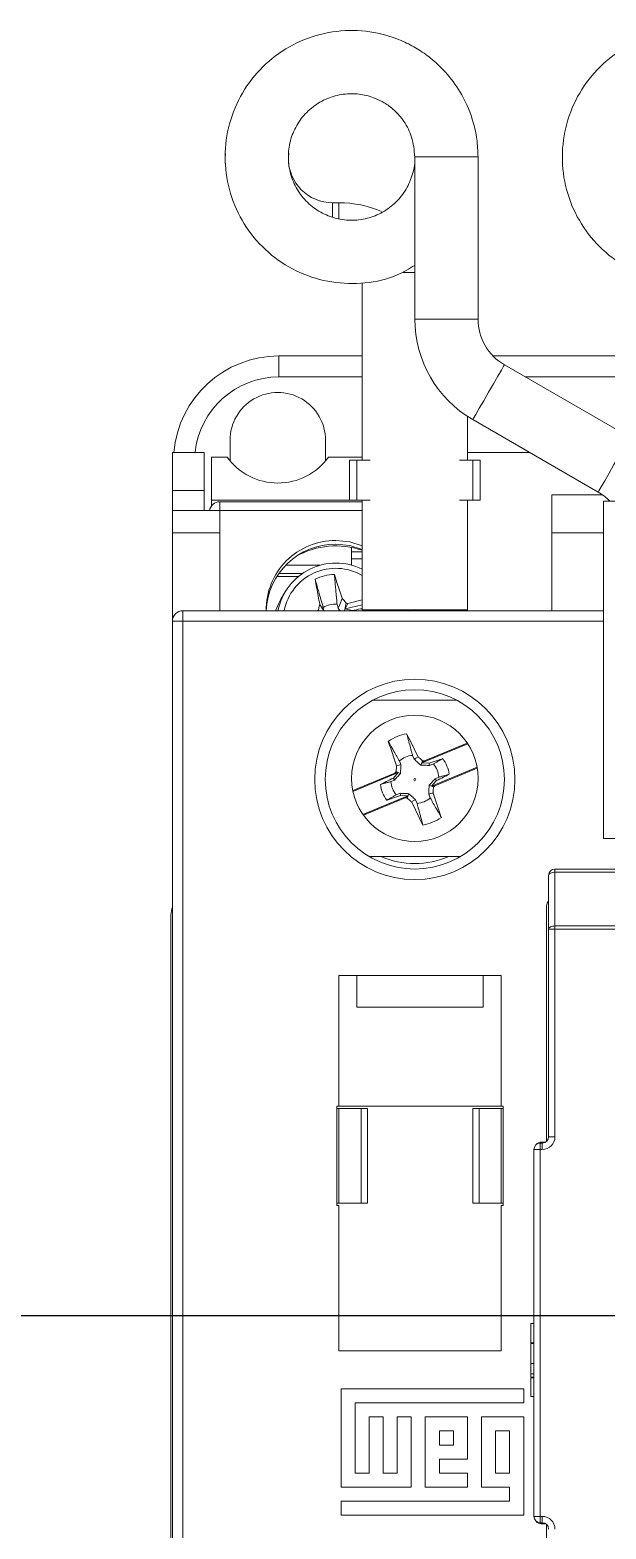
# Model space of a CAD drawing. Header units: millimetres. Extents: x 1004 to 59588, y 686 to 38112.
# Drawn here: x 44430.6 to 44457.9, y 36861.7 to 36932.7 of the extents above; entities that cross this region are included whole.
import ezdxf

# ---------------------------------------------------------------- set-up
doc = ezdxf.new("R2010")
doc.units = ezdxf.units.MM

msp = doc.modelspace()

# ---------------------------------------------------------------- linework, layer by layer
at = {"color": 7, "linetype": 'Continuous', "lineweight": 15}
for p, q in [((44439.877, 36926.876), (44439.864, 36926.723)), ((44439.864, 36926.723), (44439.864, 36926.653)), ((44439.864, 36926.653), (44439.87, 36926.421)), ((44442.864, 36926.723), (44442.887, 36926.891)), ((44448.864, 36926.723), (44448.864, 36919.033)), ((44451.864, 36926.723), (44448.864, 36926.723)), ((44451.864, 36919.033), (44451.864, 36926.723)), ((44455.877, 36926.876), (44455.864, 36926.723)), ((44455.864, 36926.723), (44455.864, 36926.653)), ((44455.864, 36926.653), (44455.87, 36926.421)), ((44445.264, 36924.553), (44444.964, 36924.553)), ((44444.964, 36923.888), (44444.964, 36924.553)), ((44445.264, 36923.799), (44445.264, 36924.553)), ((44448.305, 36921.253), (44448.864, 36921.253)), ((44446.364, 36920.761), (44446.364, 36912.353)), ((44451.864, 36919.033), (44448.864, 36919.033)), ((44442.418, 36917.289), (44442.418, 36916.293)), ((44442.418, 36917.289), (44446.364, 36917.289)), ((44452.573, 36917.289), (44462.364, 36917.289)), ((44459.064, 36913.433), (44453.114, 36916.868)), ((44446.364, 36916.293), (44442.418, 36916.293)), ((44462.364, 36916.293), (44454.11, 36916.293)), ((44451.364, 36912.353), (44451.364, 36914.423)), ((44451.614, 36914.27), (44457.564, 36910.834)), ((44440.099, 36912.309), (44440.099, 36913.289)), ((44444.63, 36913.289), (44444.63, 36912.309)), ((44437.364, 36912.707), (44438.864, 36912.707)), ((44437.364, 36910.907), (44437.364, 36912.707)), ((44438.864, 36910.907), (44438.864, 36912.707)), ((44439.957, 36912.489), (44439.214, 36912.489)), ((44439.214, 36910.447), (44439.214, 36912.489)), ((44446.364, 36912.489), (44444.772, 36912.489)), ((44446.114, 36912.353), (44445.76, 36912.353)), ((44445.76, 36910.453), (44445.76, 36912.353)), ((44446.751, 36912.353), (44446.114, 36912.353)), ((44446.114, 36912.353), (44446.114, 36910.453)), ((44451.614, 36912.353), (44450.977, 36912.353)), ((44451.364, 36912.707), (44454.32, 36912.707)), ((44451.364, 36912.353), (44451.364, 36912.707)), ((44451.968, 36912.353), (44451.614, 36912.353)), ((44451.614, 36910.453), (44451.614, 36912.353)), ((44451.968, 36910.453), (44451.968, 36912.353)), ((44438.864, 36910.907), (44437.364, 36910.907)), ((44437.364, 36910.907), (44437.364, 36909.957)), ((44438.864, 36910.907), (44438.864, 36909.957)), ((44439.214, 36910.447), (44446.364, 36910.447)), ((44439.214, 36910.193), (44439.214, 36910.447)), ((44439.214, 36910.193), (44439.229, 36910.193)), ((44439.214, 36910.174), (44439.214, 36910.193)), ((44446.364, 36910.374), (44439.614, 36910.374)), ((44439.614, 36910.374), (44439.614, 36909.961)), ((44446.114, 36910.453), (44445.76, 36910.453)), ((44446.114, 36910.453), (44446.751, 36910.453)), ((44446.364, 36910.453), (44446.364, 36905.253)), ((44450.977, 36910.453), (44451.614, 36910.453)), ((44451.364, 36905.253), (44451.364, 36910.453)), ((44451.364, 36905.207), (44451.364, 36910.453)), ((44451.614, 36910.453), (44451.968, 36910.453)), ((44455.364, 36910.707), (44455.364, 36908.907)), ((44455.364, 36910.707), (44457.762, 36910.707)), ((44457.814, 36910.397), (44457.814, 36894.397)), ((44462.814, 36910.397), (44457.814, 36910.397)), ((44439.614, 36909.957), (44437.364, 36909.957)), ((44437.364, 36908.907), (44437.364, 36909.957)), ((44439.614, 36909.961), (44439.614, 36909.957)), ((44446.364, 36909.961), (44439.614, 36909.961)), ((44439.614, 36908.907), (44439.614, 36909.957)), ((44439.614, 36908.907), (44437.364, 36908.907)), ((44437.364, 36904.707), (44437.364, 36908.907)), ((44439.614, 36905.207), (44439.614, 36908.907)), ((44455.364, 36908.907), (44455.364, 36905.207)), ((44457.814, 36908.907), (44455.364, 36908.907)), ((44445.864, 36908.207), (44445.864, 36907.359)), ((44446.364, 36908.003), (44445.864, 36908.003)), ((44442.732, 36907.359), (44444.364, 36907.359)), ((44445.864, 36907.663), (44446.364, 36907.663)), ((44442.312, 36906.826), (44443.332, 36906.826)), ((44442.405, 36906.965), (44443.517, 36906.965)), ((44442.694, 36906.077), (44442.51, 36905.759)), ((44437.864, 36905.207), (44457.814, 36905.207)), ((44437.864, 36905.207), (44437.864, 36904.707)), ((44444.245, 36905.207), (44444.292, 36905.247)), ((44444.307, 36905.207), (44444.292, 36905.247)), ((44444.519, 36905.359), (44444.552, 36905.207)), ((44445.227, 36905.321), (44445.176, 36905.521)), ((44445.536, 36905.207), (44445.606, 36905.572)), ((44445.692, 36905.553), (44445.559, 36905.291)), ((44446.364, 36905.49), (44445.559, 36905.291)), ((44445.893, 36905.218), (44445.559, 36905.291)), ((44445.606, 36905.572), (44445.692, 36905.553)), ((44446.364, 36905.72), (44445.692, 36905.553)), ((44445.893, 36905.207), (44445.893, 36905.218)), ((44446.364, 36905.253), (44451.364, 36905.253)), ((44446.455, 36905.253), (44446.394, 36905.207)), ((44447.267, 36905.207), (44447.286, 36905.253)), ((44447.515, 36905.207), (44447.547, 36905.253)), ((44448.864, 36905.262), (44448.743, 36905.217)), ((44449.012, 36905.207), (44448.864, 36905.262)), ((44448.864, 36905.262), (44448.864, 36905.207)), ((44450.442, 36905.253), (44450.462, 36905.207)), ((44450.614, 36905.207), (44450.614, 36905.253)), ((44451.114, 36905.207), (44451.114, 36905.253)), ((44437.364, 36838.707), (44437.364, 36904.707)), ((44437.364, 36904.707), (44437.864, 36904.707)), ((44437.864, 36904.707), (44437.864, 36838.707)), ((44457.814, 36904.707), (44437.864, 36904.707)), ((44450.864, 36900.957), (44446.864, 36900.957)), ((44451.376, 36898.898), (44449.197, 36897.995)), ((44451.354, 36898.931), (44449.318, 36898.087)), ((44448.132, 36898.088), (44448.203, 36897.908)), ((44448.835, 36898.17), (44448.758, 36898.348)), ((44449.318, 36898.087), (44449.197, 36897.995)), ((44449.23, 36898.093), (44449.318, 36898.087)), ((44447.921, 36897.508), (44445.921, 36896.678)), ((44448.072, 36897.528), (44445.929, 36896.64)), ((44448.072, 36897.528), (44447.848, 36897.27)), ((44447.921, 36897.508), (44447.979, 36897.574)), ((44448.072, 36897.528), (44447.921, 36897.508)), ((44449.538, 36897.971), (44449.197, 36897.995)), ((44449.745, 36897.939), (44449.565, 36897.868)), ((44449.657, 36896.887), (44451.818, 36897.783)), ((44449.807, 36896.907), (44451.825, 36897.744)), ((44449.827, 36897.236), (44450.004, 36897.314)), ((44447.901, 36897.178), (44447.724, 36897.101)), ((44449.657, 36896.887), (44449.881, 36897.145)), ((44449.657, 36896.887), (44449.807, 36896.907)), ((44449.807, 36896.907), (44449.749, 36896.841)), ((44446.406, 36895.538), (44448.531, 36896.42)), ((44446.428, 36895.506), (44448.41, 36896.328)), ((44447.984, 36896.476), (44448.163, 36896.546)), ((44448.191, 36896.444), (44448.531, 36896.42)), ((44448.41, 36896.328), (44448.531, 36896.42)), ((44448.498, 36896.322), (44448.41, 36896.328)), ((44448.893, 36896.244), (44448.97, 36896.067)), ((44449.596, 36896.327), (44449.525, 36896.507)), ((44462.814, 36894.397), (44457.814, 36894.397)), ((44446.687, 36893.557), (44451.041, 36893.557)), ((44455.214, 36890.106), (44455.214, 36892.657)), ((44455.514, 36892.807), (44455.514, 36892.957)), ((44455.514, 36892.957), (44484.714, 36892.957)), ((44455.514, 36892.807), (44455.514, 36890.256)), ((44484.714, 36892.807), (44455.514, 36892.807)), ((44455.114, 36891.207), (44455.114, 36880.034)), ((44437.296, 36890.789), (44437.296, 36852.789)), ((44455.514, 36890.106), (44455.514, 36890.256)), ((44455.514, 36890.256), (44484.714, 36890.256)), ((44455.514, 36890.106), (44455.214, 36890.106)), ((44455.214, 36880.257), (44455.214, 36890.106)), ((44455.514, 36890.106), (44455.514, 36880.257)), ((44484.714, 36890.106), (44455.514, 36890.106)), ((44452.964, 36887.907), (44445.264, 36887.907)), ((44445.264, 36887.907), (44445.264, 36881.707)), ((44446.114, 36886.407), (44446.114, 36887.907)), ((44452.114, 36887.907), (44452.114, 36886.407)), ((44452.964, 36881.707), (44452.964, 36887.907)), ((44452.114, 36886.407), (44446.114, 36886.407)), ((44445.164, 36881.707), (44445.264, 36881.707)), ((44445.164, 36881.707), (44445.164, 36877.007)), ((44445.264, 36881.707), (44452.964, 36881.707)), ((44452.964, 36881.707), (44453.064, 36881.707)), ((44453.064, 36881.707), (44453.064, 36877.007)), ((44445.265, 36881.607), (44445.164, 36881.607)), ((44445.265, 36881.607), (44445.265, 36877.107)), ((44446.314, 36881.607), (44445.265, 36881.607)), ((44446.314, 36881.607), (44446.314, 36877.107)), ((44446.614, 36881.607), (44446.314, 36881.607)), ((44446.614, 36881.607), (44446.614, 36877.107)), ((44451.614, 36877.107), (44451.614, 36881.607)), ((44451.914, 36881.607), (44451.614, 36881.607)), ((44451.914, 36877.107), (44451.914, 36881.607)), ((44452.964, 36881.607), (44451.914, 36881.607)), ((44453.064, 36881.607), (44452.964, 36881.607)), ((44452.964, 36881.607), (44452.964, 36877.107)), ((44455.514, 36880.257), (44455.214, 36880.257)), ((44454.514, 36862.257), (44454.514, 36879.657)), ((44454.814, 36879.657), (44454.514, 36879.657)), ((44454.814, 36879.657), (44454.814, 36879.957)), ((44454.814, 36879.957), (44454.914, 36879.957)), ((44454.814, 36879.657), (44454.814, 36862.257)), ((44454.914, 36879.657), (44454.814, 36879.657)), ((44454.864, 36880.007), (44455.08, 36880.007)), ((44454.864, 36880.007), (44454.864, 36879.957)), ((44454.914, 36879.657), (44454.914, 36879.957)), ((44445.164, 36877.107), (44445.265, 36877.107)), ((44445.164, 36877.007), (44445.264, 36877.007)), ((44445.264, 36877.007), (44445.264, 36870.107)), ((44445.265, 36877.107), (44446.314, 36877.107)), ((44446.314, 36877.107), (44446.614, 36877.107)), ((44451.614, 36877.107), (44451.914, 36877.107)), ((44451.914, 36877.107), (44452.964, 36877.107)), ((44452.964, 36877.107), (44453.064, 36877.107)), ((44452.964, 36870.107), (44452.964, 36877.007)), ((44452.964, 36877.007), (44453.064, 36877.007)), ((44454.364, 36871.406), (44454.514, 36871.406)), ((44454.364, 36870.483), (44454.364, 36871.406)), ((44454.364, 36870.483), (44454.514, 36870.483)), ((44454.364, 36870.457), (44454.364, 36870.483)), ((44454.364, 36870.457), (44454.514, 36870.457)), ((44454.364, 36869.509), (44454.364, 36870.457)), ((44445.264, 36870.107), (44452.964, 36870.107)), ((44454.364, 36869.509), (44454.514, 36869.509)), ((44454.364, 36869.02), (44454.514, 36869.02)), ((44454.031, 36868.307), (44445.364, 36868.307)), ((44445.364, 36868.307), (44445.364, 36863.641)), ((44454.031, 36867.641), (44454.031, 36868.307)), ((44454.364, 36868.866), (44454.514, 36868.866)), ((44454.364, 36868.821), (44454.514, 36868.821)), ((44446.028, 36867.641), (44454.031, 36867.641)), ((44446.028, 36864.307), (44446.028, 36867.641)), ((44454.364, 36867.948), (44454.514, 36867.948)), ((44446.694, 36866.974), (44446.694, 36864.307)), ((44447.361, 36866.974), (44446.694, 36866.974)), ((44447.361, 36864.307), (44447.361, 36866.974)), ((44448.028, 36866.974), (44448.028, 36864.307)), ((44448.694, 36866.974), (44448.028, 36866.974)), ((44448.694, 36863.641), (44448.694, 36866.974)), ((44449.361, 36866.974), (44449.361, 36863.641)), ((44451.361, 36866.974), (44449.361, 36866.974)), ((44451.361, 36864.974), (44451.361, 36866.974)), ((44454.031, 36866.974), (44452.031, 36866.974)), ((44452.031, 36866.974), (44452.031, 36863.641)), ((44454.031, 36862.307), (44454.031, 36866.974)), ((44450.694, 36866.307), (44450.028, 36866.307)), ((44450.028, 36866.307), (44450.028, 36865.641)), ((44450.694, 36865.641), (44450.694, 36866.307)), ((44453.364, 36866.307), (44452.698, 36866.307)), ((44452.698, 36866.307), (44452.698, 36864.307)), ((44453.364, 36864.307), (44453.364, 36866.307)), ((44450.028, 36865.641), (44450.694, 36865.641)), ((44450.028, 36864.974), (44451.361, 36864.974)), ((44450.028, 36864.307), (44450.028, 36864.974)), ((44446.694, 36864.307), (44446.028, 36864.307)), ((44448.028, 36864.307), (44447.361, 36864.307)), ((44451.361, 36864.307), (44450.028, 36864.307)), ((44451.361, 36863.641), (44451.361, 36864.307)), ((44452.698, 36864.307), (44453.364, 36864.307)), ((44445.364, 36863.641), (44448.694, 36863.641)), ((44449.361, 36863.641), (44451.361, 36863.641)), ((44452.031, 36863.641), (44453.364, 36863.641)), ((44453.364, 36863.641), (44453.364, 36862.974)), ((44445.364, 36862.974), (44445.364, 36862.307)), ((44453.364, 36862.974), (44445.364, 36862.974)), ((44445.364, 36862.307), (44454.031, 36862.307)), ((44454.814, 36862.257), (44454.514, 36862.257)), ((44454.814, 36861.957), (44454.814, 36862.257)), ((44454.814, 36862.257), (44454.914, 36862.257)), ((44454.914, 36861.957), (44454.814, 36861.957)), ((44454.864, 36861.957), (44454.864, 36861.907)), ((44455.08, 36861.907), (44454.864, 36861.907)), ((44454.914, 36862.257), (44454.914, 36861.957)), ((44455.114, 36850.707), (44455.114, 36861.881))]:
    msp.add_line(p, q, dxfattribs=at)
msp.add_line((44092.042, 36871.789), (44748.186, 36871.789))
at = {"color": 7, "linetype": 'Continuous', "lineweight": 15, "flags": 128}
for points in [[(44453.114, 36916.868), (44453.078, 36916.804), (44452.971, 36916.62), (44452.805, 36916.332), (44452.596, 36915.97), (44452.364, 36915.569), (44452.132, 36915.167), (44451.923, 36914.805), (44451.757, 36914.518), (44451.651, 36914.333), (44451.614, 36914.27), (44451.614, 36914.27)], [(44459.064, 36913.433), (44459.028, 36913.369), (44458.921, 36913.184), (44458.755, 36912.897), (44458.546, 36912.535), (44458.314, 36912.134), (44458.082, 36911.732), (44457.873, 36911.37), (44457.707, 36911.083), (44457.601, 36910.898), (44457.564, 36910.834)], [(44439.614, 36909.961), (44439.517, 36909.96), (44439.469, 36909.957)], [(44445.114, 36908.533), (44445.779, 36908.467), (44446.364, 36908.291)], [(44446.364, 36908.117), (44445.779, 36908.293), (44445.114, 36908.36)], [(44445.049, 36906.928), (44445.171, 36906.552), (44445.294, 36906.176), (44445.417, 36905.8), (44445.423, 36905.782)], [(44442.261, 36905.207), (44442.424, 36905.6), (44442.51, 36905.759)], [(44444.533, 36905.207), (44444.478, 36905.302), (44444.394, 36905.447), (44444.353, 36905.517)], [(44445.227, 36905.321), (44445.306, 36905.506), (44445.423, 36905.782)], [(44446.614, 36905.253), (44446.615, 36905.25), (44446.634, 36905.207)], [(44448.477, 36899.373), (44448.654, 36899.013), (44448.832, 36898.654), (44449.01, 36898.294), (44449.018, 36898.277)], [(44448.835, 36898.17), (44448.909, 36898.213), (44449.018, 36898.277)], [(44449.145, 36897.887), (44449.178, 36897.965), (44449.23, 36898.093)], [(44448.185, 36897.488), (44448.107, 36897.521), (44447.979, 36897.574)], [(44449.565, 36897.868), (44449.543, 36897.951), (44449.538, 36897.971)], [(44447.901, 36897.178), (44447.858, 36897.252), (44447.848, 36897.27)], [(44449.543, 36896.926), (44449.622, 36896.894), (44449.749, 36896.841)], [(44449.827, 36897.236), (44449.87, 36897.163), (44449.881, 36897.145)], [(44448.163, 36896.546), (44448.185, 36896.464), (44448.191, 36896.444)], [(44448.583, 36896.528), (44448.551, 36896.45), (44448.498, 36896.322)], [(44448.893, 36896.244), (44448.82, 36896.202), (44448.71, 36896.138)], [(44449.252, 36895.042), (44449.074, 36895.401), (44448.896, 36895.761), (44448.719, 36896.121), (44448.71, 36896.138)], [(44455.514, 36892.807), (44455.456, 36892.805), (44455.399, 36892.796), (44455.348, 36892.782), (44455.302, 36892.764), (44455.265, 36892.741), (44455.237, 36892.715), (44455.22, 36892.687), (44455.214, 36892.657)], [(44455.514, 36890.256), (44455.456, 36890.253), (44455.399, 36890.244), (44455.348, 36890.231), (44455.302, 36890.212), (44455.265, 36890.189), (44455.237, 36890.163), (44455.22, 36890.135), (44455.214, 36890.106)]]:
    msp.add_lwpolyline(points, dxfattribs=at)
at = {"color": 7, "linetype": 'Continuous', "lineweight": 15}
for centre, radius in [((44448.864, 36897.207), 4.75), ((44448.864, 36897.207), 4.25), ((44448.864, 36897.257), 3), ((44448.864, 36897.207), 0.0467)]:
    msp.add_circle(centre, radius, dxfattribs=at)
for centre, radius, start, end in [((44444.964, 36926.653), 2.1, 180, 270), ((44445.264, 36919.453), 5.1, 66.59444, 90), ((44454.364, 36919.033), 5.5, 180, 240), ((44454.364, 36919.033), 2.5, 180, 240), ((44442.364, 36913.289), 2.266, 359.99891, 180.00109), ((44456.314, 36908.669), 2.5, 43.72632, 60), ((44439.614, 36909.874), 0.5, 90, 170.43553), ((44445.088, 36905.26), 3.273, 89.54288, 180.91851), ((44445.089, 36905.084), 3.276, 89.55917, 177.8409), ((44445.114, 36904.482), 3.8, 70.79725, 119.49998), ((44445.113, 36904.673), 2.793, 63.36986, 168.95585), ((44445.113, 36904.725), 2.494, 59.88554, 168.84285), ((44445.113, 36904.702), 2.227, 91.67078, 116.10092), ((44437.864, 36904.707), 0.5, 90, 180), ((44445.114, 36904.364), 1.159, 86.90573, 120.8657), ((44448.864, 36897.207), 2.2, 100.14322, 124.90213), ((44448.864, 36897.207), 1.145, 95.31638, 129.72896), ((44448.864, 36897.207), 1.652, 8.4191, 36.62625), ((44484.482, 36760.92), 141.711, 104.83315, 104.9187), ((44448.864, 36897.207), 1.145, 5.31638, 39.72896), ((44448.864, 36897.207), 1.652, 188.4191, 216.62625), ((44448.864, 36897.207), 1.145, 185.31638, 219.72896), ((44448.864, 36897.207), 1.145, 275.31638, 309.72896), ((44414.451, 37028.961), 137.019, 284.83169, 284.92017), ((44448.864, 36897.207), 2.2, 280.14322, 304.90213), ((44448.864, 36897.207), 3.989, 246.21191, 293.78809), ((44455.514, 36892.657), 0.3, 90, 180), ((44438.296, 36890.789), 1, 158.72102, 180), ((44455.414, 36891.207), 0.3, 131.81031, 180), ((44454.914, 36880.257), 0.6, 270, 0), ((44454.914, 36880.257), 0.3, 270, 0), ((44454.814, 36879.657), 0.3, 90, 180), ((44454.864, 36879.707), 0.3, 90, 141.7681), ((44454.814, 36862.257), 0.3, 180, 270), ((44454.864, 36862.207), 0.3, 218.2319, 270), ((44454.914, 36861.657), 0.6, 0, 90), ((44454.914, 36861.657), 0.3, 0, 90)]:
    msp.add_arc(centre, radius, start, end, dxfattribs=at)
for centre, major_axis, ratio, start_param, end_param in [((44442.418, 36912.289), (4.11, 2.848), 0.999984, 0.964779, 2.451731), ((44442.418, 36912.293), (3.403, 2.103), 0.999979, 1.017216, 2.484234), ((44442.364, 36914.306), (0, 3.046), 0.984808, 2.210002, 4.073184)]:
    msp.add_ellipse(centre, major_axis=major_axis, ratio=ratio, start_param=start_param, end_param=end_param, dxfattribs=at)
for points, knots in [([(44451.864, 36926.723), (44451.853, 36927.007), (44451.83, 36927.558), (44451.611, 36928.561), (44451.17, 36929.629), (44450.471, 36930.62), (44449.757, 36931.318), (44449.073, 36931.813), (44448.169, 36932.304), (44446.927, 36932.698), (44445.347, 36932.771), (44443.79, 36932.428), (44442.375, 36931.69), (44441.202, 36930.61), (44440.35, 36929.261), (44439.88, 36927.737), (44439.822, 36926.142), (44440.182, 36924.589), (44440.935, 36923.182), (44442.028, 36922.019), (44443.385, 36921.183), (44444.916, 36920.726), (44446.504, 36920.698), (44447.87, 36920.983), (44448.593, 36921.421), (44448.864, 36921.585)], [0, 0, 0, 0, 0.027104, 0.052571, 0.09792, 0.136472, 0.167828, 0.192929, 0.216994, 0.266031, 0.316158, 0.366531, 0.416784, 0.466992, 0.517355, 0.567613, 0.617822, 0.668187, 0.718453, 0.768657, 0.819015, 0.869289, 0.919494, 0.969847, 1, 1, 1, 1]), ([(44467.864, 36926.723), (44467.853, 36927.007), (44467.83, 36927.558), (44467.611, 36928.561), (44467.17, 36929.629), (44466.471, 36930.62), (44465.757, 36931.318), (44465.073, 36931.813), (44464.169, 36932.304), (44462.927, 36932.698), (44461.347, 36932.771), (44459.79, 36932.428), (44458.375, 36931.69), (44457.202, 36930.61), (44456.35, 36929.261), (44455.88, 36927.737), (44455.822, 36926.142), (44456.182, 36924.589), (44456.935, 36923.182), (44458.028, 36922.019), (44459.385, 36921.183), (44460.916, 36920.726), (44462.504, 36920.698), (44463.87, 36920.983), (44464.593, 36921.421), (44464.864, 36921.585)], [0, 0, 0, 0, 0.027104, 0.052571, 0.09792, 0.136472, 0.167828, 0.192929, 0.216994, 0.266031, 0.316158, 0.366531, 0.416784, 0.466992, 0.517355, 0.567613, 0.617822, 0.668187, 0.718453, 0.768657, 0.819015, 0.869289, 0.919494, 0.969847, 1, 1, 1, 1]), ([(44448.856, 36926.774), (44448.859, 36926.753), (44448.898, 36926.471), (44448.777, 36925.92), (44448.484, 36925.186), (44447.989, 36924.557), (44447.353, 36924.078), (44446.611, 36923.782), (44445.819, 36923.689), (44445.03, 36923.805), (44444.298, 36924.124), (44443.675, 36924.622), (44443.203, 36925.264), (44442.915, 36926.008), (44442.83, 36926.802), (44442.955, 36927.588), (44443.281, 36928.317), (44443.786, 36928.935), (44444.433, 36929.4), (44445.174, 36929.678), (44445.935, 36929.753), (44446.545, 36929.662), (44447.03, 36929.498), (44447.453, 36929.287), (44447.927, 36928.935), (44448.394, 36928.393), (44448.78, 36927.639), (44448.835, 36927.042), (44448.864, 36926.723)], [0, 0, 0, 0, 0.003347, 0.045229, 0.086979, 0.128842, 0.170739, 0.212493, 0.254345, 0.296248, 0.338002, 0.379848, 0.421761, 0.463514, 0.505346, 0.547264, 0.589023, 0.630851, 0.672776, 0.714533, 0.755266, 0.793022, 0.811883, 0.836555, 0.867816, 0.905403, 0.949435, 1, 1, 1, 1]), ([(44444.353, 36905.517), (44444.329, 36905.647), (44444.28, 36905.909), (44444.207, 36906.304), (44444.158, 36906.569), (44444.134, 36906.702)], [0, 0, 0, 0, 0.328071, 0.664036, 1, 1, 1, 1]), ([(44444.134, 36906.702), (44444.167, 36906.584), (44444.225, 36906.385), (44444.318, 36906.062), (44444.394, 36905.794), (44444.457, 36905.576), (44444.493, 36905.452), (44444.51, 36905.39), (44444.519, 36905.359)], [0, 0, 0, 0, 0.263002, 0.445586, 0.722793, 0.861396, 0.930698, 1, 1, 1, 1]), ([(44445.176, 36905.521), (44445.173, 36905.554), (44445.167, 36905.619), (44445.155, 36905.749), (44445.135, 36905.977), (44445.109, 36906.258), (44445.078, 36906.596), (44445.06, 36906.805), (44445.049, 36906.928)], [0, 0, 0, 0, 0.069302, 0.138604, 0.277207, 0.554413, 0.736998, 1, 1, 1, 1]), ([(44444.292, 36905.247), (44444.3, 36905.283), (44444.316, 36905.354), (44444.336, 36905.444), (44444.349, 36905.499), (44444.353, 36905.517)], [0, 0, 0, 0, 0.396393, 0.792783, 1, 1, 1, 1]), ([(44445.313, 36905.207), (44445.308, 36905.214), (44445.279, 36905.251), (44445.251, 36905.289), (44445.227, 36905.321)], [0, 0, 0, 0, 0.163981, 1, 1, 1, 1]), ([(44445.423, 36905.782), (44445.44, 36905.763), (44445.501, 36905.693), (44445.562, 36905.623), (44445.606, 36905.572)], [0, 0, 0, 0, 0.271065, 1, 1, 1, 1]), ([(44446.364, 36905.303), (44446.34, 36905.299), (44446.183, 36905.27), (44446.026, 36905.242), (44445.893, 36905.218)], [0, 0, 0, 0, 0.151715, 1, 1, 1, 1]), ([(44447.999, 36897.854), (44447.956, 36897.981), (44447.869, 36898.237), (44447.738, 36898.623), (44447.649, 36898.882), (44447.605, 36899.012)], [0, 0, 0, 0, 0.32807, 0.664034, 1, 1, 1, 1]), ([(44447.605, 36899.012), (44447.652, 36898.931), (44447.73, 36898.794), (44447.857, 36898.572), (44447.962, 36898.388), (44448.047, 36898.238), (44448.096, 36898.152), (44448.12, 36898.11), (44448.132, 36898.088)], [0, 0, 0, 0, 0.263001, 0.445588, 0.722793, 0.861397, 0.930699, 1, 1, 1, 1]), ([(44448.758, 36898.348), (44448.752, 36898.371), (44448.738, 36898.419), (44448.712, 36898.514), (44448.667, 36898.68), (44448.61, 36898.885), (44448.543, 36899.132), (44448.501, 36899.283), (44448.477, 36899.373)], [0, 0, 0, 0, 0.069301, 0.138603, 0.277207, 0.554412, 0.736999, 1, 1, 1, 1]), ([(44449.145, 36897.887), (44449.098, 36897.93), (44449.022, 36897.999), (44448.919, 36898.093), (44448.863, 36898.145), (44448.835, 36898.17)], [0, 0, 0, 0, 0.44621, 0.722889, 1, 1, 1, 1]), ([(44449.018, 36898.277), (44449.037, 36898.26), (44449.108, 36898.199), (44449.179, 36898.137), (44449.23, 36898.093)], [0, 0, 0, 0, 0.271066, 1, 1, 1, 1]), ([(44450.19, 36898.193), (44450.101, 36898.163), (44449.884, 36898.089), (44449.666, 36898.015), (44449.538, 36897.971)], [0, 0, 0, 0, 0.409245, 1, 1, 1, 1]), ([(44450.19, 36898.193), (44450.127, 36898.157), (44450.022, 36898.097), (44449.895, 36898.025), (44449.809, 36897.976), (44449.766, 36897.952), (44449.745, 36897.939)], [0, 0, 0, 0, 0.422986, 0.711493, 0.855748, 1, 1, 1, 1]), ([(44448.185, 36897.488), (44448.142, 36897.441), (44448.072, 36897.365), (44447.978, 36897.263), (44447.927, 36897.207), (44447.901, 36897.178)], [0, 0, 0, 0, 0.44621, 0.722891, 1, 1, 1, 1]), ([(44447.979, 36897.574), (44447.982, 36897.611), (44447.986, 36897.685), (44447.993, 36897.778), (44447.997, 36897.835), (44447.999, 36897.854)], [0, 0, 0, 0, 0.396392, 0.792782, 1, 1, 1, 1]), ([(44448.203, 36897.908), (44448.202, 36897.874), (44448.199, 36897.804), (44448.193, 36897.665), (44448.188, 36897.558), (44448.185, 36897.488)], [0, 0, 0, 0, 0.254447, 0.508913, 1, 1, 1, 1]), ([(44449.565, 36897.868), (44449.53, 36897.87), (44449.46, 36897.873), (44449.322, 36897.879), (44449.215, 36897.884), (44449.145, 36897.887)], [0, 0, 0, 0, 0.254447, 0.508912, 1, 1, 1, 1]), ([(44449.881, 36897.145), (44449.996, 36897.202), (44450.202, 36897.303), (44450.408, 36897.405), (44450.498, 36897.449)], [0, 0, 0, 0, 0.561169, 1, 1, 1, 1]), ([(44450.004, 36897.314), (44450.028, 36897.32), (44450.076, 36897.333), (44450.171, 36897.359), (44450.312, 36897.398), (44450.429, 36897.43), (44450.498, 36897.449)], [0, 0, 0, 0, 0.144252, 0.288506, 0.577014, 1, 1, 1, 1]), ([(44447.848, 36897.27), (44447.732, 36897.213), (44447.526, 36897.112), (44447.321, 36897.01), (44447.23, 36896.966)], [0, 0, 0, 0, 0.561171, 1, 1, 1, 1]), ([(44447.724, 36897.101), (44447.7, 36897.095), (44447.653, 36897.082), (44447.558, 36897.055), (44447.417, 36897.017), (44447.3, 36896.985), (44447.23, 36896.966)], [0, 0, 0, 0, 0.144252, 0.288507, 0.577015, 1, 1, 1, 1]), ([(44449.525, 36896.507), (44449.527, 36896.541), (44449.53, 36896.611), (44449.536, 36896.75), (44449.54, 36896.856), (44449.543, 36896.926)], [0, 0, 0, 0, 0.254447, 0.508908, 1, 1, 1, 1]), ([(44449.543, 36896.926), (44449.586, 36896.973), (44449.656, 36897.05), (44449.75, 36897.152), (44449.802, 36897.208), (44449.827, 36897.236)], [0, 0, 0, 0, 0.4462117, 0.7228877, 1, 1, 1, 1]), ([(44449.749, 36896.841), (44449.747, 36896.804), (44449.742, 36896.73), (44449.735, 36896.637), (44449.731, 36896.58), (44449.73, 36896.561)], [0, 0, 0, 0, 0.396392, 0.792782, 1, 1, 1, 1]), ([(44447.539, 36896.222), (44447.601, 36896.258), (44447.707, 36896.318), (44447.833, 36896.39), (44447.919, 36896.439), (44447.962, 36896.463), (44447.984, 36896.476)], [0, 0, 0, 0, 0.422985, 0.711493, 0.855748, 1, 1, 1, 1]), ([(44447.539, 36896.222), (44447.628, 36896.252), (44447.845, 36896.326), (44448.062, 36896.4), (44448.191, 36896.444)], [0, 0, 0, 0, 0.409242, 1, 1, 1, 1]), ([(44448.163, 36896.546), (44448.198, 36896.545), (44448.268, 36896.542), (44448.407, 36896.536), (44448.513, 36896.531), (44448.583, 36896.528)], [0, 0, 0, 0, 0.254447, 0.508909, 1, 1, 1, 1]), ([(44448.71, 36896.138), (44448.691, 36896.155), (44448.62, 36896.216), (44448.549, 36896.277), (44448.498, 36896.322)], [0, 0, 0, 0, 0.271072, 1, 1, 1, 1]), ([(44448.583, 36896.528), (44448.63, 36896.485), (44448.706, 36896.416), (44448.809, 36896.322), (44448.865, 36896.27), (44448.893, 36896.244)], [0, 0, 0, 0, 0.44621, 0.722888, 1, 1, 1, 1]), ([(44448.97, 36896.067), (44448.977, 36896.044), (44448.99, 36895.996), (44449.016, 36895.901), (44449.062, 36895.735), (44449.118, 36895.53), (44449.186, 36895.283), (44449.227, 36895.132), (44449.252, 36895.042)], [0, 0, 0, 0, 0.069301, 0.138604, 0.277207, 0.554412, 0.736998, 1, 1, 1, 1]), ([(44450.123, 36895.403), (44450.077, 36895.484), (44449.999, 36895.621), (44449.872, 36895.843), (44449.767, 36896.027), (44449.682, 36896.177), (44449.633, 36896.262), (44449.608, 36896.305), (44449.596, 36896.327)], [0, 0, 0, 0, 0.263001, 0.445588, 0.722793, 0.861397, 0.930699, 1, 1, 1, 1]), ([(44449.73, 36896.561), (44449.773, 36896.434), (44449.86, 36896.178), (44449.991, 36895.792), (44450.079, 36895.533), (44450.123, 36895.403)], [0, 0, 0, 0, 0.328071, 0.664036, 1, 1, 1, 1]), ([(44454.364, 36869.509), (44454.364, 36869.473), (44454.364, 36869.352), (44454.364, 36869.174), (44454.364, 36869.043), (44454.364, 36869.028), (44454.364, 36869.02)], [0, 0, 0, 0, 0.142235, 0.474771, 0.737303, 1, 1, 1, 1]), ([(44454.364, 36869.02), (44454.364, 36868.994), (44454.364, 36868.93), (44454.364, 36868.878), (44454.364, 36868.87), (44454.364, 36868.866)], [0, 0, 0, 0, 0.26124, 0.630483, 1, 1, 1, 1]), ([(44454.364, 36868.821), (44454.364, 36868.629), (44454.364, 36868.285), (44454.364, 36868.051), (44454.364, 36867.948)], [0, 0, 0, 0, 0.559511, 1, 1, 1, 1])]:
    msp.add_open_spline(points, degree=3, knots=knots, dxfattribs=at)

doc.saveas('drawing.dxf')
